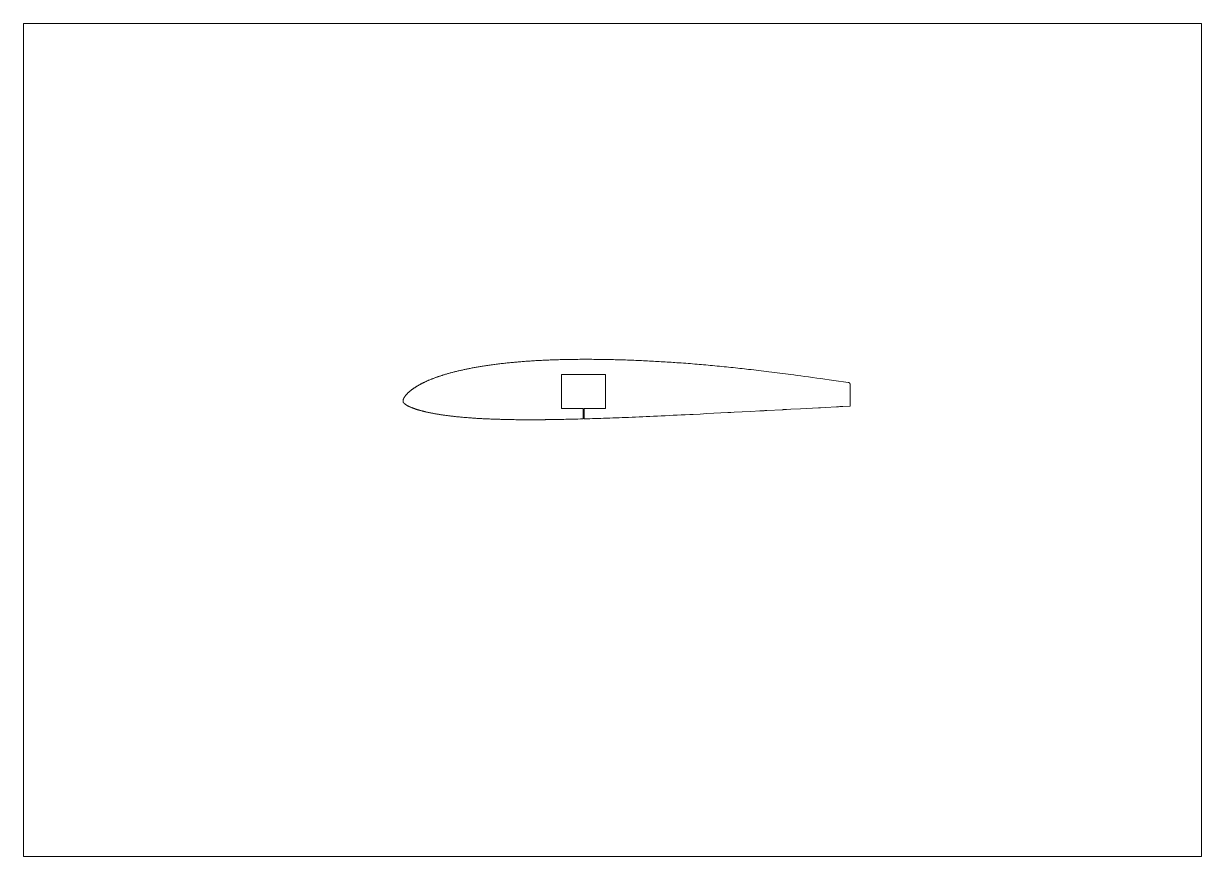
# Paper-space layout 'Sheet' of a CAD drawing. Header units: millimetres. Extents: x 0 to 420, y 0 to 297.
# The model-space entities are those that its viewports show. They can reach past a viewport. Long polylines and large blocks are cut down to what shows.
import ezdxf

# ---------------------------------------------------------------- set-up
doc = ezdxf.new("R2010")
doc.units = ezdxf.units.MM
doc.layers.add('Geometries', color=7, linetype='Continuous')

msp = doc.modelspace()

# ---------------------------------------------------------------- linework, layer by layer
at = {"layer": 'Geometries', "linetype": 'Continuous', "lineweight": 13}
for p, q in [((191.8, 171.89), (191.79, 159.69)), ((207.54, 171.89), (191.8, 171.89)), ((207.52, 159.69), (207.54, 171.89)), ((294.08, 169.04), (294.08, 169.04)), ((294.7, 168.35), (294.7, 160.58)), ((191.79, 159.69), (199.56, 159.69)), ((199.56, 156.02), (199.56, 159.69)), ((199.86, 159.69), (207.52, 159.69)), ((199.86, 159.69), (199.86, 156.03))]:
    msp.add_line(p, q, dxfattribs=at)
at = {"layer": 'Geometries', "linetype": 'Continuous', "lineweight": 13, "flags": 128}
for points in [[(135.32, 162.57), (135.33, 162.61), (135.33, 162.65), (135.34, 162.7), (135.35, 162.74), (135.36, 162.78), (135.37, 162.83), (135.39, 162.87), (135.4, 162.92), (135.41, 162.96), (135.43, 163.01), (135.45, 163.06), (135.46, 163.1), (135.49, 163.15), (135.51, 163.21), (135.53, 163.26), (135.55, 163.31), (135.58, 163.36), (135.6, 163.41), (135.63, 163.45), (135.65, 163.5), (135.68, 163.56), (135.71, 163.61), (135.75, 163.67), (135.78, 163.72), (135.81, 163.78), (135.85, 163.83), (135.88, 163.88), (135.92, 163.94), (135.96, 164), (136, 164.05), (136.04, 164.11), (136.08, 164.16), (136.13, 164.23), (136.19, 164.3), (136.24, 164.37), (136.3, 164.44), (136.35, 164.51), (136.41, 164.58), (136.46, 164.64), (136.52, 164.71), (136.58, 164.77), (136.65, 164.85), (136.72, 164.92), (136.79, 165), (136.86, 165.07), (136.93, 165.15), (137, 165.22), (137.08, 165.3), (137.16, 165.38), (137.25, 165.45), (137.33, 165.53), (137.41, 165.61), (137.5, 165.68), (137.58, 165.75), (137.66, 165.82), (137.74, 165.89), (137.82, 165.95), (137.9, 166.02), (137.98, 166.08), (138.06, 166.15), (138.15, 166.22), (138.25, 166.3), (138.35, 166.37), (138.45, 166.45), (138.55, 166.52), (138.68, 166.62), (138.81, 166.71), (138.94, 166.8), (139.07, 166.89), (139.2, 166.98), (139.33, 167.07), (139.46, 167.16), (139.59, 167.25), (139.72, 167.33), (139.85, 167.41), (139.98, 167.5), (140.12, 167.58), (140.25, 167.66), (140.38, 167.74), (140.52, 167.82), (140.66, 167.9), (140.79, 167.98), (140.93, 168.06), (141.07, 168.14), (141.23, 168.23), (141.39, 168.32), (141.55, 168.4), (141.71, 168.49), (141.87, 168.57), (142.04, 168.66), (142.19, 168.74), (142.35, 168.82), (142.5, 168.89), (142.66, 168.97), (142.81, 169.05), (143, 169.13), (143.18, 169.22), (143.36, 169.3), (143.54, 169.38), (143.72, 169.47), (143.9, 169.55), (144.08, 169.63), (144.26, 169.7), (144.44, 169.78), (144.66, 169.87), (144.88, 169.96), (145.09, 170.05), (145.31, 170.14), (145.53, 170.23), (145.74, 170.31), (145.96, 170.4), (146.18, 170.48), (146.4, 170.56), (146.62, 170.65), (146.84, 170.73), (147.06, 170.81), (147.27, 170.88), (147.47, 170.96), (147.68, 171.03), (147.89, 171.1), (148.1, 171.17), (148.32, 171.25), (148.54, 171.32), (148.77, 171.4), (148.99, 171.47), (149.21, 171.54), (149.43, 171.61), (149.7, 171.69), (149.96, 171.77), (150.22, 171.85), (150.49, 171.93), (150.76, 172.01), (151.03, 172.09), (151.3, 172.17), (151.57, 172.25), (151.84, 172.32), (152.11, 172.4), (152.39, 172.47), (152.66, 172.54), (152.94, 172.62), (153.21, 172.69), (153.49, 172.76), (153.77, 172.83), (154.05, 172.9), (154.32, 172.97), (154.63, 173.04), (154.94, 173.11), (155.24, 173.19), (155.55, 173.26), (155.86, 173.33), (156.16, 173.39), (156.47, 173.46), (156.78, 173.53), (157.09, 173.6), (157.39, 173.66), (157.7, 173.72), (158, 173.79), (158.3, 173.85), (158.6, 173.91), (158.95, 173.98), (159.29, 174.05), (159.64, 174.11), (159.98, 174.18), (160.33, 174.24), (160.67, 174.31), (161.02, 174.37), (161.36, 174.43), (161.73, 174.49), (162.09, 174.56), (162.45, 174.62), (162.81, 174.68), (163.18, 174.74), (163.54, 174.8), (163.94, 174.86), (164.33, 174.92), (164.73, 174.98), (165.13, 175.04), (165.52, 175.1), (165.92, 175.16), (166.32, 175.22), (166.76, 175.28), (167.19, 175.34), (167.63, 175.4), (168.07, 175.45), (168.51, 175.51), (168.94, 175.56), (169.38, 175.62), (169.82, 175.67), (170.26, 175.72), (170.7, 175.77), (171.13, 175.82), (171.56, 175.87), (171.99, 175.92), (172.42, 175.96), (172.87, 176.01), (173.31, 176.06), (173.76, 176.1), (174.21, 176.14), (174.65, 176.19), (175.09, 176.23), (175.53, 176.27), (175.97, 176.31), (176.41, 176.34), (176.85, 176.38), (177.3, 176.42), (177.75, 176.45), (178.2, 176.49), (178.65, 176.52), (179.09, 176.56), (179.54, 176.59), (180.07, 176.62), (180.59, 176.66), (181.11, 176.69), (181.64, 176.73), (182.16, 176.76), (182.68, 176.79), (183.18, 176.82), (183.67, 176.85), (184.16, 176.87), (184.66, 176.9), (185.15, 176.92), (185.67, 176.95), (186.2, 176.97), (186.72, 176.99), (187.25, 177.01), (187.77, 177.04), (188.29, 177.06), (188.79, 177.07), (189.28, 177.09), (189.78, 177.11), (190.27, 177.12), (190.76, 177.14), (191.32, 177.15), (191.87, 177.17), (192.42, 177.18), (192.97, 177.19), (193.52, 177.2), (194.07, 177.21), (194.63, 177.22), (195.18, 177.23), (195.81, 177.24), (196.44, 177.25), (197.07, 177.26), (197.69, 177.26), (198.32, 177.27), (198.94, 177.27), (199.56, 177.27), (200.18, 177.27), (200.8, 177.27), (201.43, 177.27), (202.06, 177.27), (202.69, 177.27), (203.32, 177.26), (203.95, 177.26), (204.58, 177.25), (205.21, 177.24), (205.84, 177.24), (206.47, 177.23), (207.1, 177.22), (207.73, 177.21), (208.36, 177.19), (208.99, 177.18), (209.62, 177.17), (210.32, 177.15), (211.01, 177.13), (211.7, 177.12), (212.4, 177.1), (213.09, 177.08), (213.84, 177.05), (214.58, 177.03), (215.33, 177), (216.08, 176.98), (216.82, 176.95), (217.57, 176.92), (218.28, 176.89), (218.98, 176.86), (219.68, 176.83), (220.39, 176.8), (221.09, 176.77), (221.8, 176.73), (222.5, 176.7), (223.2, 176.66), (223.91, 176.63), (224.61, 176.59), (225.3, 176.55), (225.99, 176.51), (226.68, 176.47), (227.38, 176.43), (228.08, 176.39), (228.78, 176.35), (229.49, 176.31), (230.19, 176.26), (230.89, 176.21), (231.58, 176.17), (232.27, 176.12), (232.96, 176.07), (233.65, 176.02), (234.48, 175.97), (235.3, 175.91), (236.12, 175.84), (236.94, 175.78), (237.76, 175.72), (238.58, 175.65), (239.37, 175.59), (240.15, 175.52), (240.94, 175.46), (241.72, 175.39), (242.5, 175.32), (243.29, 175.25), (244.07, 175.18), (244.85, 175.11), (245.67, 175.04), (246.49, 174.96), (247.31, 174.88), (248.13, 174.8), (248.95, 174.72), (249.77, 174.64), (250.59, 174.56), (251.41, 174.47), (252.23, 174.39), (253.05, 174.3), (253.87, 174.22), (254.69, 174.13), (255.46, 174.04), (256.24, 173.96), (257.01, 173.87), (257.78, 173.78), (258.55, 173.69), (259.44, 173.59), (260.34, 173.49), (261.23, 173.38), (262.12, 173.28), (263.01, 173.17), (263.91, 173.06), (264.8, 172.95), (265.78, 172.83), (266.76, 172.71), (267.74, 172.58), (268.72, 172.46), (269.7, 172.33), (270.68, 172.2), (271.67, 172.08), (272.65, 171.95), (273.63, 171.82), (274.61, 171.69), (275.89, 171.52), (277.17, 171.35), (278.46, 171.17), (279.91, 170.98), (281.37, 170.78), (282.83, 170.58), (284.29, 170.38), (285.75, 170.18), (287.2, 169.98), (288.92, 169.75), (290.64, 169.51), (292.36, 169.28), (294.08, 169.04)], [(294.08, 169.04), (294.1, 169.04), (294.13, 169.03), (294.15, 169.03), (294.18, 169.02), (294.2, 169.01), (294.22, 169.01), (294.25, 169), (294.27, 168.99), (294.3, 168.97), (294.32, 168.96), (294.35, 168.95), (294.37, 168.93), (294.39, 168.91), (294.42, 168.9), (294.44, 168.88), (294.46, 168.86), (294.48, 168.84), (294.5, 168.82), (294.52, 168.8), (294.54, 168.78), (294.55, 168.76), (294.57, 168.74), (294.59, 168.72), (294.6, 168.69), (294.62, 168.67), (294.63, 168.64), (294.64, 168.62), (294.65, 168.59), (294.66, 168.57), (294.67, 168.54), (294.68, 168.52), (294.68, 168.5), (294.69, 168.47), (294.69, 168.45), (294.7, 168.42), (294.7, 168.4), (294.7, 168.38), (294.7, 168.35)], [(199.56, 156.02), (198.62, 155.99), (197.67, 155.97), (196.73, 155.95), (195.78, 155.92), (194.83, 155.9), (194.09, 155.88), (193.35, 155.87), (192.6, 155.85), (191.86, 155.84), (191.12, 155.83), (190.37, 155.81), (189.63, 155.8), (188.89, 155.79), (188.14, 155.78), (187.4, 155.77), (186.94, 155.76), (186.48, 155.76), (186.08, 155.76), (186.03, 155.75), (185.99, 155.75), (185.92, 155.75), (185.28, 155.75), (184.61, 155.74), (183.95, 155.74), (183.29, 155.73), (182.62, 155.73), (181.96, 155.73), (181.31, 155.73), (180.65, 155.73), (180, 155.73), (179.35, 155.73), (178.8, 155.73), (178.24, 155.73), (177.69, 155.74), (177.14, 155.74), (176.58, 155.74), (176.03, 155.75), (175.51, 155.75), (174.99, 155.76), (174.46, 155.77), (173.94, 155.78), (173.42, 155.79), (173.16, 155.79), (173.05, 155.79), (172.99, 155.79), (172.92, 155.8), (172.2, 155.81), (171.55, 155.82), (170.91, 155.84), (170.55, 155.85), (170.19, 155.86), (169.87, 155.87), (169.8, 155.87), (169.74, 155.87), (169.68, 155.87), (169.18, 155.89), (168.67, 155.9), (168.15, 155.92), (167.64, 155.94), (167.13, 155.95), (166.66, 155.97), (166.18, 155.99), (165.71, 156.01), (165.23, 156.03), (164.76, 156.06), (164.29, 156.08), (163.81, 156.1), (163.38, 156.13), (162.94, 156.15), (162.51, 156.17), (162.08, 156.2), (161.64, 156.22), (161.21, 156.25), (160.83, 156.27), (160.46, 156.3), (160.09, 156.32), (159.72, 156.35), (159.35, 156.38), (158.98, 156.4), (158.6, 156.43), (158.2, 156.47), (157.79, 156.5), (157.38, 156.53), (156.97, 156.57), (156.56, 156.6), (156.19, 156.64), (155.82, 156.67), (155.45, 156.71), (155.08, 156.74), (154.7, 156.78), (154.33, 156.82), (153.96, 156.86), (153.6, 156.9), (153.45, 156.91), (153.44, 156.91), (153.44, 156.91), (153.43, 156.92), (153.43, 156.92), (153.43, 156.92), (153.42, 156.92), (153.42, 156.92), (153.41, 156.92), (153.38, 156.92), (153.13, 156.95), (152.9, 156.98), (152.68, 157), (152.38, 157.04), (152.07, 157.08), (151.77, 157.11), (151.47, 157.15), (151.17, 157.19), (150.86, 157.23), (150.56, 157.27), (150.27, 157.31), (149.97, 157.35), (149.67, 157.4), (149.37, 157.44), (149.07, 157.48), (148.77, 157.53), (148.5, 157.57), (148.22, 157.61), (147.95, 157.66), (147.68, 157.7), (147.4, 157.75), (147.13, 157.8), (146.9, 157.84), (146.66, 157.88), (146.43, 157.93), (146.2, 157.97), (145.96, 158.01), (145.73, 158.06), (145.5, 158.1), (145.28, 158.14), (145.07, 158.18), (144.86, 158.23), (144.64, 158.27), (144.43, 158.31), (144.22, 158.36), (144.04, 158.4), (143.85, 158.44), (143.67, 158.48), (143.49, 158.52), (143.31, 158.56), (143.2, 158.59), (143.09, 158.61), (142.99, 158.64), (142.98, 158.64), (142.98, 158.64), (142.97, 158.64), (142.96, 158.64), (142.96, 158.65), (142.95, 158.65), (142.95, 158.65), (142.93, 158.65), (142.78, 158.69), (142.6, 158.73), (142.42, 158.78), (142.27, 158.82), (142.2, 158.84), (142.17, 158.85), (142.17, 158.85), (142.16, 158.85), (142.16, 158.85), (142.15, 158.85), (142.15, 158.85), (142.14, 158.85), (142.13, 158.86), (142.13, 158.86), (141.89, 158.92), (141.66, 158.98), (141.42, 159.05), (141.39, 159.05), (141.39, 159.05), (141.38, 159.06), (141.38, 159.06), (141.38, 159.06), (141.37, 159.06), (141.37, 159.06), (141.37, 159.06), (141.35, 159.07), (141.31, 159.08), (141.24, 159.09), (141.12, 159.13), (140.95, 159.17), (140.79, 159.22), (140.62, 159.27), (140.6, 159.28), (140.6, 159.28), (140.59, 159.28), (140.59, 159.28), (140.59, 159.28), (140.58, 159.28), (140.58, 159.28), (140.56, 159.29), (140.53, 159.3), (140.48, 159.31), (140.38, 159.34), (140.29, 159.37), (140.21, 159.39), (140.2, 159.4), (140.2, 159.4), (140.2, 159.4), (140.2, 159.4), (140.19, 159.4), (140.19, 159.4), (140.19, 159.4), (140.16, 159.41), (140.11, 159.42), (140.02, 159.45), (139.87, 159.5), (139.73, 159.55), (139.6, 159.59), (139.48, 159.64), (139.35, 159.68), (139.23, 159.72), (139.11, 159.77), (138.99, 159.82), (138.83, 159.88), (138.67, 159.94), (138.51, 160), (138.39, 160.05), (138.27, 160.1), (138.14, 160.15), (138.02, 160.2), (137.9, 160.25), (137.82, 160.29), (137.73, 160.33), (137.64, 160.37), (137.58, 160.4), (137.52, 160.42), (137.52, 160.42), (137.52, 160.43), (137.52, 160.43), (137.51, 160.43), (137.51, 160.43), (137.51, 160.43), (137.51, 160.43), (137.5, 160.44), (137.48, 160.45), (137.39, 160.48), (137.31, 160.52), (137.23, 160.57), (137.15, 160.61), (137.07, 160.65), (136.99, 160.69), (136.91, 160.73), (136.84, 160.77), (136.81, 160.79), (136.8, 160.8), (136.8, 160.8), (136.8, 160.8), (136.8, 160.8), (136.79, 160.8), (136.79, 160.8), (136.79, 160.8), (136.79, 160.8), (136.71, 160.85), (136.63, 160.9), (136.55, 160.95), (136.5, 160.98), (136.45, 161.01), (136.44, 161.01), (136.44, 161.02), (136.44, 161.02), (136.44, 161.02), (136.44, 161.02), (136.43, 161.02), (136.42, 161.03), (136.41, 161.04), (136.34, 161.08), (136.27, 161.13), (136.2, 161.18), (136.16, 161.21), (136.11, 161.24), (136.11, 161.24), (136.11, 161.25), (136.1, 161.25), (136.1, 161.25), (136.1, 161.25), (136.1, 161.25), (136.09, 161.26), (136.07, 161.27), (136.03, 161.31), (135.98, 161.34), (135.95, 161.36), (135.95, 161.37), (135.95, 161.37), (135.95, 161.37), (135.94, 161.37), (135.94, 161.37), (135.94, 161.37), (135.93, 161.39), (135.89, 161.41), (135.86, 161.44), (135.82, 161.47), (135.79, 161.51), (135.75, 161.54), (135.71, 161.57), (135.68, 161.6), (135.65, 161.63), (135.65, 161.64), (135.64, 161.64), (135.64, 161.65), (135.63, 161.65), (135.63, 161.65), (135.63, 161.66), (135.63, 161.66), (135.62, 161.66), (135.6, 161.69), (135.57, 161.72), (135.54, 161.75), (135.52, 161.78), (135.5, 161.8), (135.48, 161.83), (135.46, 161.85), (135.44, 161.88), (135.43, 161.9), (135.41, 161.93), (135.39, 161.96), (135.38, 161.99), (135.37, 162.01), (135.36, 162.03), (135.35, 162.05), (135.34, 162.07), (135.33, 162.1), (135.32, 162.12), (135.32, 162.14), (135.31, 162.17), (135.31, 162.19), (135.31, 162.22), (135.3, 162.24), (135.3, 162.27), (135.3, 162.29), (135.3, 162.32), (135.3, 162.35), (135.3, 162.36), (135.3, 162.36), (135.3, 162.36), (135.3, 162.37), (135.3, 162.37), (135.3, 162.38), (135.3, 162.39), (135.3, 162.41), (135.3, 162.44), (135.31, 162.47), (135.31, 162.5), (135.31, 162.54), (135.32, 162.57)], [(294.7, 160.58), (292.18, 160.45), (291.07, 160.39), (290.58, 160.36), (290.51, 160.36), (290.41, 160.35), (290.22, 160.34), (289.88, 160.32), (285.92, 160.11), (284.17, 160.02), (284.04, 160.01), (283.96, 160.01), (283.87, 160.01), (283.7, 160), (283.4, 159.98), (277.08, 159.65), (273.54, 159.46), (271.99, 159.38), (271.3, 159.34), (271, 159.32), (270.96, 159.32), (270.91, 159.32), (270.79, 159.31), (270.58, 159.3), (265.02, 159.01), (264.59, 158.99), (264.49, 158.98), (264.41, 158.98), (264.34, 158.97), (264.03, 158.96), (263.5, 158.93), (262.54, 158.88), (259.38, 158.71), (256.22, 158.54), (253.44, 158.4), (252.21, 158.34), (251.68, 158.31), (251.44, 158.3), (251.38, 158.29), (251.34, 158.29), (251.3, 158.29), (251.14, 158.28), (248.66, 158.15), (246.17, 158.02), (243.69, 157.9), (241.21, 157.77), (238.76, 157.65), (238.42, 157.63), (238.34, 157.63), (238.3, 157.63), (238.24, 157.62), (238, 157.61), (237.58, 157.59), (235.86, 157.51), (234.45, 157.44), (233.04, 157.37), (231.63, 157.3), (230.22, 157.23), (228.81, 157.17), (227.4, 157.1), (225.99, 157.03), (224.58, 156.97), (223.31, 156.91), (222.04, 156.86), (220.78, 156.8), (219.51, 156.75), (218.24, 156.69), (216.97, 156.64), (215.71, 156.58), (214.6, 156.54), (213.49, 156.5), (212.38, 156.45), (211.27, 156.41), (210.16, 156.37), (209.05, 156.33), (207.95, 156.29), (206.84, 156.25), (205.84, 156.21), (204.84, 156.18), (203.85, 156.15), (202.85, 156.12), (201.86, 156.09), (200.86, 156.06), (199.86, 156.03)]]:
    msp.add_lwpolyline(points, dxfattribs=at)

psp = doc.layouts.new('Sheet')

# ---------------------------------------------------------------- viewports
at = {"layer": '0'}
psp.add_viewport(center=(210, 148.5), size=(420, 297), view_center_point=(210, 148.5), view_height=297, dxfattribs=at)

doc.saveas('drawing.dxf')
